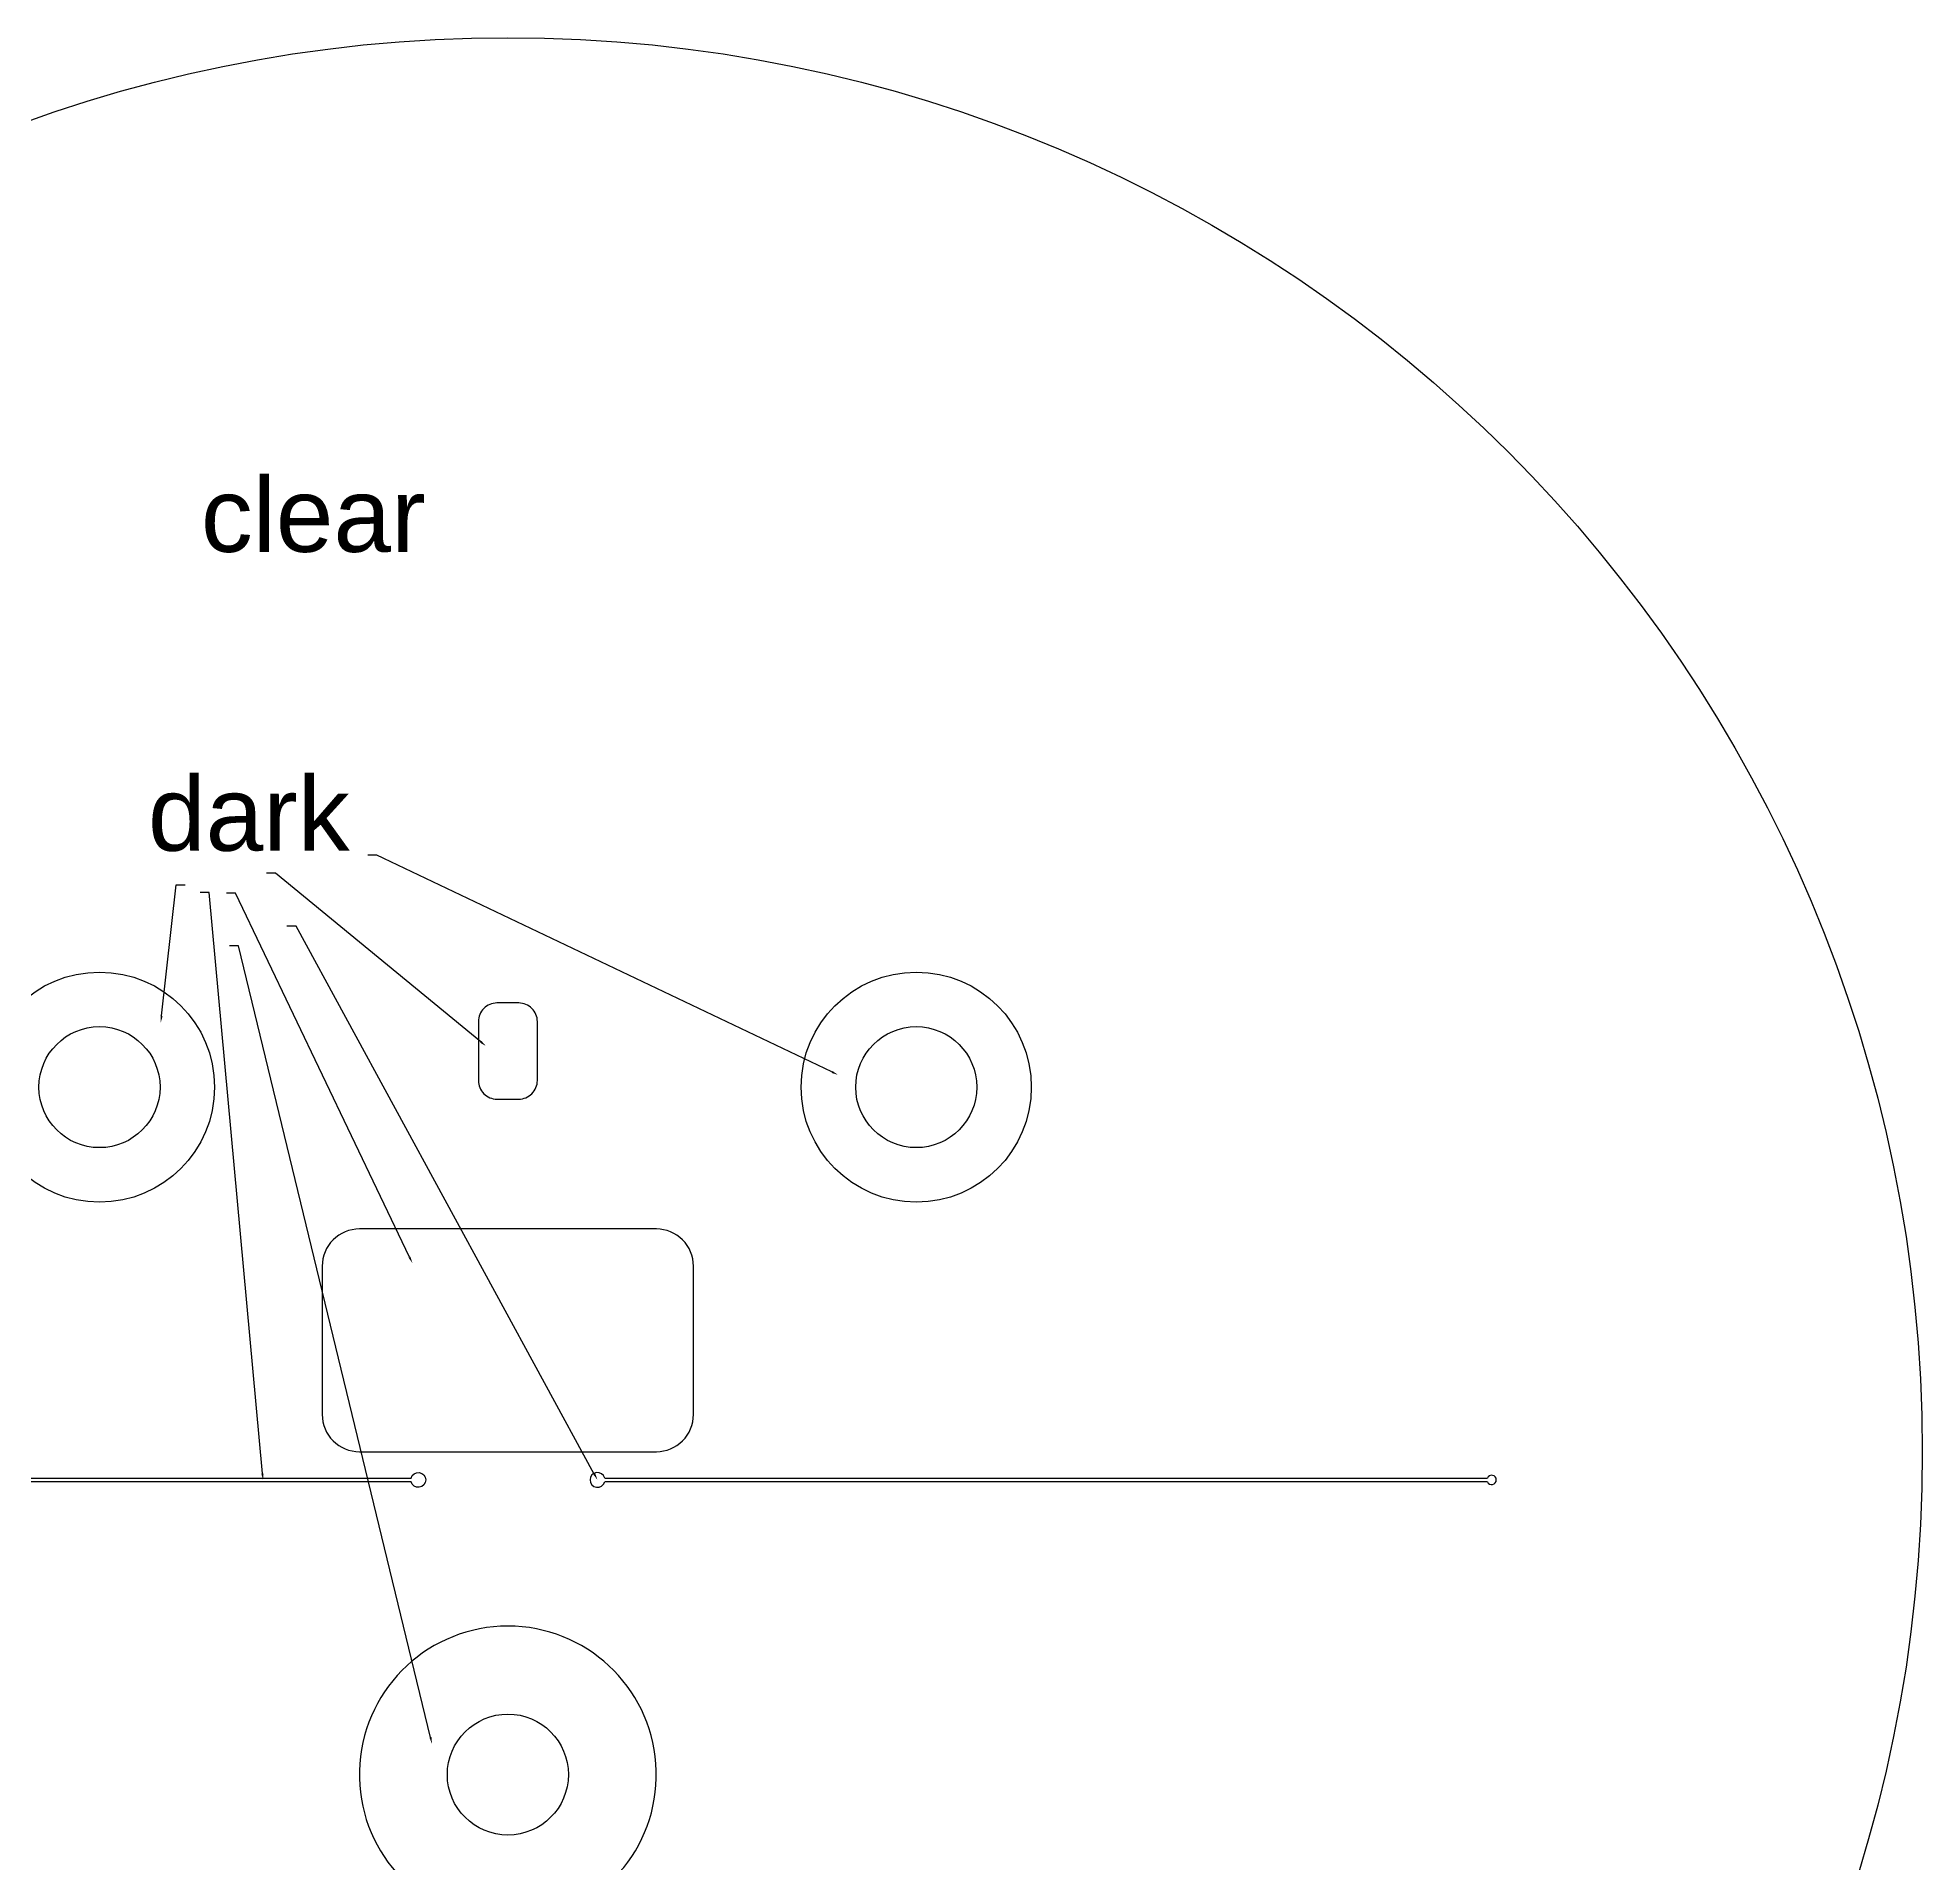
# Model space of a CAD drawing. Header units: millimetres. Extents: x 1 to 237, y 1 to 237.
# Drawn here: x 106.1 to 156.8, y 187.9 to 237.1 of the extents above; entities that cross this region are included whole.
import ezdxf
from ezdxf import colors
from ezdxf.entities.mleader import LeaderData, LeaderLine
from ezdxf.math import Vec2, Vec3

# ---------------------------------------------------------------- set-up
doc = ezdxf.new("R2010")
doc.units = ezdxf.units.MM
doc.header["$MEASUREMENT"] = 0
doc.layers.add('Instructions', color=3, linetype='Continuous')
doc.styles.get("Standard").update_dxf_attribs({"font": 'arial.ttf'})

msp = doc.modelspace()

# ---------------------------------------------------------------- linework, layer by layer
for points in [[(119.526, 208.958), (119.526, 210.548, 0.414214), (119.026, 211.048), (118.436, 211.048, 0.414214), (117.936, 210.548), (117.936, 208.958, 0.414214), (118.436, 208.458), (119.026, 208.458, 0.414214)], [(114.731, 198.958), (122.731, 198.958, 0.414214), (123.731, 199.958), (123.731, 203.958, 0.414214), (122.731, 204.958), (114.731, 204.958, 0.414214), (113.731, 203.958), (113.731, 199.958, 0.414214)]]:
    msp.add_lwpolyline(points, format="xyb", close=True)
msp.add_lwpolyline([(99.732, 204.551), (99.732, 198.248), (116.124, 198.248, -7.872983), (116.124, 198.148), (98.892, 198.148), (98.892, 191.232)], format="xyb")
for points in [[(121.339, 198.248), (145.117, 198.248)], [(145.117, 198.148), (121.339, 198.148)]]:
    msp.add_lwpolyline(points)
for centre, radius in [((118.731, 198.958), 38.1), ((107.731, 208.78), 3.1), ((129.731, 208.78), 3.1), ((107.731, 208.78), 1.63), ((129.731, 208.78), 1.63), ((118.731, 190.258), 1.63)]:
    msp.add_circle(centre, radius)
for centre, radius, start, end in [((121.145, 198.198), 0.2, 14.4775, 345.5225), ((145.231, 198.198), 0.125, 203.5782, 156.4218), ((118.731, 190.258), 4, 278.3544, 261.6456)]:
    msp.add_arc(centre, radius, start, end)

# ---------------------------------------------------------------- texts
at = {"layer": 'Instructions'}
for s, p in [('clear', (110.462, 223.203)), ('dark', (109.036, 215.15))]:
    msp.add_text(s, height=2, dxfattribs=at).set_placement(p)

# ---------------------------------------------------------------- leaders
ml = msp.add_multileader_mtext('Standard', dxfattribs=at)
ml.set_content('', color=256)
ml.set_leader_properties()
ml.build(insert=Vec2(0, 0))
ml.multileader.update_dxf_attribs({"dogleg_length": 0.36, "arrow_head_size": 0.18})
ctx = ml.context
ctx.base_point, ctx.char_height, ctx.arrow_head_size, ctx.landing_gap_size, ctx.plane_origin = Vec3(114.776, 215.027), 0.18, 0.18, 0.09, Vec3(114.881, 212.766)
ctx.text_align_type = 2
notes = []
notes.append((ctx, [(0, (1, 1, 0), (115.2, 215.027), (-1, 0), 0.244, [(0, [(127.623, 209.112)], 0, [])])]))
ctx.mtext.insert, ctx.mtext.alignment, ctx.mtext.flow_direction = Vec3(114.866, 215.117), 3, 5
ml = msp.add_multileader_mtext('Standard', dxfattribs=at)
ml.set_content('', color=256)
ml.set_leader_properties()
ml.build(insert=Vec2(0, 0))
ml.multileader.update_dxf_attribs({"dogleg_length": 0.36, "arrow_head_size": 0.18})
ctx = ml.context
ctx.base_point, ctx.char_height, ctx.arrow_head_size, ctx.landing_gap_size, ctx.plane_origin = Vec3(110.043, 214.231), 0.18, 0.18, 0.09, Vec3(108.294, 212.678)
notes.append((ctx, [(1, (1, 1, 0), (109.799, 214.231), (1, 0), 0.244, [(0, [(109.383, 210.524)], 0, [])])]))
ctx.mtext.insert, ctx.mtext.flow_direction = Vec3(110.133, 214.321), 5
ml = msp.add_multileader_mtext('Standard', dxfattribs=at)
ml.set_content('', color=256)
ml.set_leader_properties()
ml.build(insert=Vec2(0, 0))
ml.multileader.update_dxf_attribs({"dogleg_length": 0.36, "arrow_head_size": 0.18})
ctx = ml.context
ctx.base_point, ctx.char_height, ctx.arrow_head_size, ctx.landing_gap_size, ctx.plane_origin = Vec3(112.051, 214.545), 0.18, 0.18, 0.09, Vec3(112.157, 212.284)
ctx.text_align_type = 2
notes.append((ctx, [(0, (1, 1, 0), (112.475, 214.545), (-1, 0), 0.244, [(0, [(118.14, 209.887)], 0, [])])]))
ctx.mtext.insert, ctx.mtext.alignment, ctx.mtext.flow_direction = Vec3(112.141, 214.635), 3, 5
ml = msp.add_multileader_mtext('Standard', dxfattribs=at)
ml.set_content('', color=256)
ml.set_leader_properties()
ml.build(insert=Vec2(0, 0))
ml.multileader.update_dxf_attribs({"dogleg_length": 0.36, "arrow_head_size": 0.18})
ctx = ml.context
ctx.base_point, ctx.char_height, ctx.arrow_head_size, ctx.landing_gap_size, ctx.plane_origin = Vec3(110.259, 214.025), 0.18, 0.18, 0.09, Vec3(110.011, 211.663)
ctx.text_align_type = 2
notes.append((ctx, [(0, (1, 1, 0), (110.683, 214.025), (-1, 0), 0.244, [(0, [(112.137, 198.188)], 0, [])])]))
ctx.mtext.insert, ctx.mtext.alignment, ctx.mtext.flow_direction = Vec3(110.349, 214.115), 3, 5
ml = msp.add_multileader_mtext('Standard', dxfattribs=at)
ml.set_content('', color=256)
ml.set_leader_properties()
ml.build(insert=Vec2(0, 0))
ml.multileader.update_dxf_attribs({"dogleg_length": 0.36, "arrow_head_size": 0.18})
ctx = ml.context
ctx.base_point, ctx.char_height, ctx.arrow_head_size, ctx.landing_gap_size, ctx.plane_origin = Vec3(110.97, 214.009), 0.18, 0.18, 0.09, Vec3(110.721, 211.647)
ctx.text_align_type = 2
notes.append((ctx, [(0, (1, 1, 0), (111.394, 214.009), (-1, 0), 0.244, [(0, [(116.159, 204.037)], 0, [])])]))
ctx.mtext.insert, ctx.mtext.alignment, ctx.mtext.flow_direction = Vec3(111.06, 214.099), 3, 5
ml = msp.add_multileader_mtext('Standard', dxfattribs=at)
ml.set_content('', color=256)
ml.set_leader_properties()
ml.build(insert=Vec2(0, 0))
ml.multileader.update_dxf_attribs({"dogleg_length": 0.36, "arrow_head_size": 0.18})
ctx = ml.context
ctx.base_point, ctx.char_height, ctx.arrow_head_size, ctx.landing_gap_size, ctx.plane_origin = Vec3(112.601, 213.115), 0.18, 0.18, 0.09, Vec3(112.707, 210.854)
ctx.text_align_type = 2
notes.append((ctx, [(0, (1, 1, 0), (113.025, 213.115), (-1, 0), 0.244, [(0, [(121.145, 198.198)], 0, [])])]))
ctx.mtext.insert, ctx.mtext.alignment, ctx.mtext.flow_direction = Vec3(112.691, 213.205), 3, 5
ml = msp.add_multileader_mtext('Standard', dxfattribs=at)
ml.set_content('', color=256)
ml.set_leader_properties()
ml.build(insert=Vec2(0, 0))
ml.multileader.update_dxf_attribs({"dogleg_length": 0.36, "arrow_head_size": 0.18})
ctx = ml.context
ctx.base_point, ctx.char_height, ctx.arrow_head_size, ctx.landing_gap_size, ctx.plane_origin = Vec3(111.051, 212.592), 0.18, 0.18, 0.09, Vec3(110.802, 210.23)
ctx.text_align_type = 2
notes.append((ctx, [(0, (1, 1, 0), (111.475, 212.592), (-1, 0), 0.244, [(0, [(116.689, 191.085)], 0, [])])]))
ctx.mtext.insert, ctx.mtext.alignment, ctx.mtext.flow_direction = Vec3(111.141, 212.682), 3, 5
for ctx, leaders in notes:
    for number, flags, end, landing, length, lines in leaders:
        leader = LeaderData()
        leader.index, (leader.has_last_leader_line, leader.has_dogleg_vector, leader.attachment_direction) = number, flags
        leader.last_leader_point, leader.dogleg_vector, leader.dogleg_length = Vec3(end), Vec3(landing), length
        for number, points, colour, breaks in lines:
            line = LeaderLine()
            line.index, line.vertices, line.color, line.breaks = number, Vec3.list(points), colors.encode_raw_color(colour), breaks
            leader.lines.append(line)
        ctx.leaders.append(leader)

doc.saveas('drawing.dxf')
